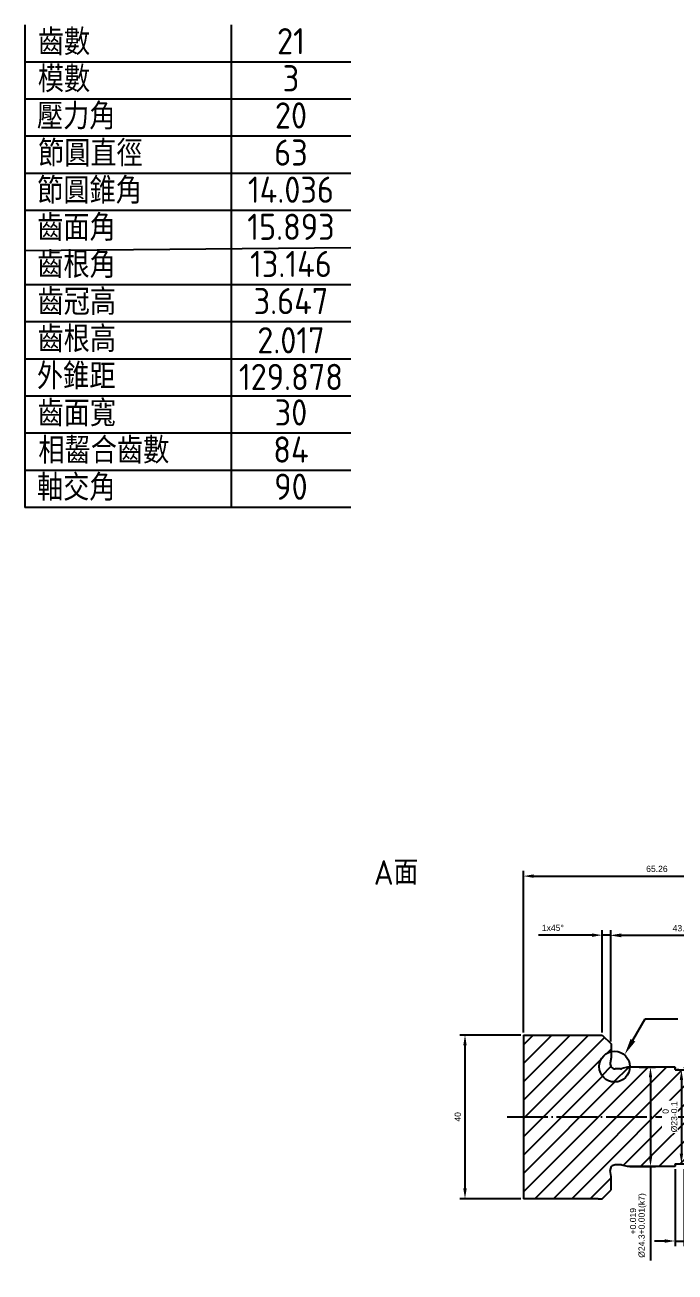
# Model space of a CAD drawing. Header units: millimetres. Extents: x -1183 to 2431, y -404 to 1213.
# Drawn here: x 532.6 to 691.5, y -64.7 to 240.2 of the extents above; entities that cross this region are included whole.
import ezdxf
from ezdxf import colors
from ezdxf.entities.mleader import LeaderData, LeaderLine
from ezdxf.enums import TextEntityAlignment as Align
from ezdxf.math import Vec2, Vec3

# ---------------------------------------------------------------- set-up
doc = ezdxf.new("R2010")
doc.units = ezdxf.units.MM
doc.linetypes.add('c10', pattern=[12, 10, -1, 0, -1])
for name, color, linetype in [('c10', 1, 'c10'), ('文字', 2, 'Continuous'), ('標註', 3, 'Continuous'), ('細實線', 4, 'Continuous')]:
    doc.layers.add(name, color=color, linetype=linetype)
doc.styles.get("Standard").update_dxf_attribs({"font": 'isocp.shx', "height": 5, "bigfont": 'chineset.shx'})
doc.styles.add('可註解', font='arial.ttf')
doc.dimstyles.new('ISO-25', dxfattribs={"dimtxt": 1.5, "dimasz": 2.5, "dimexe": 1.25, "dimexo": 0.625, "dimgap": 1, "dimtad": 1, "dimdec": 3, "dimdsep": 46, "dimtxsty": '可註解', "dimcen": 2.5, "dimclrd": 3, "dimclre": 3, "dimclrt": 3, "dimadec": 1, "dimazin": 0, "dimtfac": 1, "dimtdec": 3, "dimtmove": 0, "dimatfit": 3, "dimfxl": 1, "dimtfill": 1, "dimtfillclr": 256, "dimarcsym": 0})

# ---------------------------------------------------------------- blocks, each defined once
blk = doc.blocks.new('*D151')
at = {"layer": '標註', "color": 3, "lineweight": -2, "transparency": 16777216}
for p, q in [((682.67, -14.59), (686.72, -14.59)), ((685.47, -17.09), (685.47, -36.39)), ((680.45, -38.89), (686.72, -38.89)), ((685.47, -38.89), (685.47, -61.88))]:
    blk.add_line(p, q, dxfattribs=at)
at = {"layer": '標註', "color": 3, "transparency": 16777216}
for points in [[(685.06, -17.09), (685.89, -17.09), (685.47, -14.59)], [(685.06, -36.39), (685.89, -36.39), (685.47, -38.89)]]:
    blk.add_solid(points, dxfattribs=at)
at = {"layer": '標註', "color": 3, "transparency": 16777216, "insert": (682.47, -53.29), "char_height": 1.5, "attachment_point": 5, "rotation": 90, "style": '可註解', "bg_fill": 3, "box_fill_scale": 1.1, "bg_fill_color": 256, "bg_fill_true_color": 13158600, "bg_fill_transparency": 0}
blk.add_mtext('%%C24.3\\S+0.019^ +0.001;(k7)', dxfattribs=at)
blk = doc.blocks.new('*D165')
at = {"layer": '標註', "color": 3, "lineweight": -2, "transparency": 16777216}
for p, q in [((691.47, -39.53), (691.47, -58.34)), ((693.67, -39.53), (693.67, -58.34)), ((688.97, -57.09), (686.47, -57.09)), ((691.47, -57.09), (693.67, -57.09)), ((696.17, -57.09), (709.26, -57.09))]:
    blk.add_line(p, q, dxfattribs=at)
at = {"layer": '標註', "color": 3, "transparency": 16777216}
for points in [[(688.97, -56.67), (688.97, -57.51), (691.47, -57.09)], [(696.17, -56.67), (696.17, -57.51), (693.67, -57.09)]]:
    blk.add_solid(points, dxfattribs=at)
at = {"layer": '標註', "color": 3, "transparency": 16777216, "insert": (704.29, -54.31), "char_height": 1.5, "attachment_point": 5, "style": '可註解', "bg_fill": 3, "box_fill_scale": 1.1, "bg_fill_color": 256, "bg_fill_true_color": 13158600, "bg_fill_transparency": 0}
blk.add_mtext('2.2\\S+0.18^ +0.03;', dxfattribs=at)
blk = doc.blocks.new('*D166')
at = {"layer": '標註', "color": 3, "lineweight": -2, "transparency": 16777216}
for p, q in [((692.41, -15.24), (691.78, -15.24)), ((693.03, -17.74), (693.03, -35.74)), ((692.1, -38.24), (694.28, -38.24))]:
    blk.add_line(p, q, dxfattribs=at)
at = {"layer": '標註', "color": 3, "transparency": 16777216}
for points in [[(692.62, -17.74), (693.45, -17.74), (693.03, -15.24)], [(692.62, -35.74), (693.45, -35.74), (693.03, -38.24)]]:
    blk.add_solid(points, dxfattribs=at)
at = {"layer": '標註', "color": 3, "transparency": 16777216, "insert": (690.24, -26.74), "char_height": 1.5, "attachment_point": 5, "rotation": 90, "style": '可註解', "bg_fill": 3, "box_fill_scale": 1.1, "bg_fill_color": 256, "bg_fill_true_color": 13158600, "bg_fill_transparency": 0}
blk.add_mtext('%%C23\\S 0^ -0.1;', dxfattribs=at)
blk = doc.blocks.new('*D168')
at = {"layer": '標註', "color": 3, "lineweight": -2, "transparency": 16777216}
for p, q in [((654.41, -6.12), (654.41, 33.38)), ((656.91, 32.13), (717.17, 32.13)), ((719.67, -14.46), (719.67, 33.38))]:
    blk.add_line(p, q, dxfattribs=at)
at = {"layer": '標註', "color": 3, "transparency": 16777216}
for points in [[(656.91, 32.54), (656.91, 31.71), (654.41, 32.13)], [(717.17, 32.54), (717.17, 31.71), (719.67, 32.13)]]:
    blk.add_solid(points, dxfattribs=at)
at = {"layer": '標註', "color": 3, "transparency": 16777216, "insert": (687.04, 33.89), "char_height": 1.5, "attachment_point": 5, "style": '可註解', "bg_fill": 3, "box_fill_scale": 1.1, "bg_fill_color": 256, "bg_fill_true_color": 13158600, "bg_fill_transparency": 0}
blk.add_mtext('65.26', dxfattribs=at)
blk = doc.blocks.new('*D172')
at = {"layer": '標註', "color": 3, "lineweight": -2, "transparency": 16777216}
for p, q in [((675.82, -8.27), (675.82, 18.84)), ((719.67, -14.46), (719.67, 18.84)), ((717.17, 17.59), (678.32, 17.59))]:
    blk.add_line(p, q, dxfattribs=at)
at = {"layer": '標註', "color": 3, "transparency": 16777216}
for points in [[(678.32, 18), (678.32, 17.17), (675.82, 17.59)], [(717.17, 18), (717.17, 17.17), (719.67, 17.59)]]:
    blk.add_solid(points, dxfattribs=at)
at = {"layer": '標註', "color": 3, "transparency": 16777216, "insert": (697.75, 20.21), "char_height": 1.5, "attachment_point": 5, "style": '可註解', "bg_fill": 3, "box_fill_scale": 1.1, "bg_fill_color": 256, "bg_fill_true_color": 13158600, "bg_fill_transparency": 0}
blk.add_mtext('43.85\\S 0^ -0.02;(h7)', dxfattribs=at)
blk = doc.blocks.new('*D180')
at = {"layer": '標註', "color": 3, "lineweight": -2, "transparency": 16777216}
for p, q in [((653.79, -6.74), (638.89, -6.74)), ((640.14, -9.24), (640.14, -44.24)), ((653.79, -46.74), (638.89, -46.74))]:
    blk.add_line(p, q, dxfattribs=at)
at = {"layer": '標註', "color": 3, "transparency": 16777216}
for points in [[(639.72, -9.24), (640.55, -9.24), (640.14, -6.74)], [(639.72, -44.24), (640.55, -44.24), (640.14, -46.74)]]:
    blk.add_solid(points, dxfattribs=at)
at = {"layer": '標註', "color": 3, "transparency": 16777216, "insert": (638.37, -26.74), "char_height": 1.5, "attachment_point": 5, "rotation": 90, "style": '可註解', "bg_fill": 3, "box_fill_scale": 1.1, "bg_fill_color": 256, "bg_fill_true_color": 13158600, "bg_fill_transparency": 0}
blk.add_mtext('40', dxfattribs=at)
blk = doc.blocks.new('*D158')
at = {"layer": '標註', "color": 3, "lineweight": -2, "transparency": 16777216}
for p, q in [((673.67, -6.12), (673.67, 18.94)), ((675.82, -8.27), (675.82, 18.94)), ((671.17, 17.69), (658.1, 17.69)), ((675.82, 17.69), (673.67, 17.69)), ((678.32, 17.69), (680.82, 17.69))]:
    blk.add_line(p, q, dxfattribs=at)
at = {"layer": '標註', "color": 3, "transparency": 16777216}
for points in [[(671.17, 18.11), (671.17, 17.27), (673.67, 17.69)], [(678.32, 18.11), (678.32, 17.27), (675.82, 17.69)]]:
    blk.add_solid(points, dxfattribs=at)
at = {"layer": '標註', "color": 3, "transparency": 16777216, "insert": (661.61, 19.46), "char_height": 1.5, "attachment_point": 5, "style": '可註解', "bg_fill": 3, "box_fill_scale": 1.1, "bg_fill_color": 256, "bg_fill_true_color": 13158600, "bg_fill_transparency": 0}
blk.add_mtext('1x45%%D', dxfattribs=at)

msp = doc.modelspace()

# ---------------------------------------------------------------- hatches: boundary and pattern name
at = {"layer": '細實線'}
h = msp.add_hatch(dxfattribs=at)
h.set_pattern_fill('ANSI31', color=256)
h.set_pattern_definition([(45, (595.9494, -134.9778), (-2.245064, 2.245064), [])])
h.paths.add_polyline_path([(719.673, -16.573), (719.673, -15.088), (718.813, -14.5914), (693.673, -14.5914), (693.673, -14.6914), (693.673, -15.1314), (693.673, -15.2414), (691.473, -15.2414), (691.473, -15.1314), (691.473, -14.5914), (680.4492, -14.5914, -0.98149719), (672.9334, -14.4511, -0.34737867), (675.823, -10.7938), (675.823, -8.8914), (673.673, -6.7414), (654.413, -6.7414), (654.413, -26.7414), (703.655, -26.7414, -0.54966489)])
h.paths.add_polyline_path([(703.655, -26.7414), (654.413, -26.7414), (654.413, -46.7414), (672.673, -46.7414), (673.673, -46.7414), (675.823, -44.5914), (675.823, -41.2914), (675.6216, -39.8584, -0.45572626), (676.8099, -38.4914), (678.1722, -38.4914, -0.06554346), (678.4828, -38.5323), (679.823, -38.8914), (691.473, -38.8914), (691.473, -38.7914), (691.473, -38.3514), (691.473, -38.2414), (693.673, -38.2414), (693.673, -38.3514), (693.673, -38.8914), (718.813, -38.8914), (719.673, -38.3949), (719.673, -38.2949), (719.673, -36.9099, -0.54966489)])
h.paths.add_polyline_path([(717.673, -20.5464), (719.673, -17.0823), (719.673, -16.573, 0.54966489), (703.655, -26.7414), (706.073, -26.7414), (707.573, -24.2414), (711.273, -24.2414)], flags=17)
h.paths.add_polyline_path([(711.273, -29.2414), (707.5164, -29.2414), (706.073, -26.7414), (703.655, -26.7414, 0.54966489), (719.673, -36.9099), (719.673, -36.4006), (717.673, -32.9365)], flags=17)
h.paths.add_polyline_path([(833.582, -16.088), (833.582, -14.9127, 0.28535137), (833.025, -14.0162), (823.362, -9.2414), (814.9621, -9.2414), (814.5663, -9.2414), (812.5663, -11.2414), (812.5663, -13.1914), (812.7677, -14.6244, -0.45572626), (811.5793, -15.9914), (810.2171, -15.9914, -0.06554346), (809.9065, -15.9505), (808.5663, -15.5914), (797.162, -15.5914), (797.162, -15.6914), (797.162, -16.1314), (797.162, -16.2414), (794.962, -16.2414), (794.962, -16.1314), (794.962, -15.5914), (769.822, -15.5914), (768.962, -16.088), (768.962, -16.188), (768.962, -18.0823), (770.962, -21.5464), (777.362, -25.2414), (781.062, -25.2414), (782.562, -27.7414), (819.982, -27.7414), (821.482, -25.2414), (825.182, -25.2414), (831.582, -21.5464), (833.582, -18.0823)])
h.paths.add_polyline_path([(831.582, -33.9365), (825.182, -30.2414), (821.4254, -30.2414), (819.982, -27.7414), (782.562, -27.7414), (781.1186, -30.2414), (777.362, -30.2414), (770.962, -33.9365), (768.962, -37.4006), (768.962, -39.3949), (769.822, -39.8914), (794.962, -39.8914), (794.962, -39.7914), (794.962, -39.3514), (794.962, -39.2414), (797.162, -39.2414), (797.162, -39.3514), (797.162, -39.8914), (808.5663, -39.8914), (809.9065, -39.5323, -0.06554346), (810.2171, -39.4914), (811.5793, -39.4914, -0.45572626), (812.7677, -40.8584), (812.5663, -42.2914), (812.5663, -44.2414), (814.5663, -46.2414), (814.9621, -46.2414), (823.362, -46.2414), (833.025, -41.4667, 0.28535137), (833.582, -40.5701), (833.582, -37.4006)])
h = msp.add_hatch(dxfattribs=at)
h.set_pattern_fill('ANSI31', color=256)
h.set_pattern_definition([(45, (570.1067, -178.507), (-2.245064, 2.245064), [])])
h.paths.add_polyline_path([(680.4492, -14.5914), (679.823, -14.5914), (678.4828, -14.9505, -0.06554346), (678.1722, -14.9914), (676.8099, -14.9914, -0.45572626), (675.6216, -13.6244), (675.823, -12.1914), (675.823, -10.7938, 0.34737867), (672.9334, -14.4511, 0.98149719)])

# ---------------------------------------------------------------- linework, layer by layer
for p, q in [((532.5991, 240.2249), (532.5991, 122.226)), ((582.9668, 240.2249), (582.9668, 122.226)), ((612.2514, 231.148), (532.5991, 231.148)), ((612.2514, 222.0712), (532.5991, 222.0712)), ((612.2514, 212.9944), (532.5991, 212.9944)), ((612.2514, 203.9175), (532.5991, 203.9175)), ((612.2514, 194.8407), (532.5991, 194.8407)), ((612.2514, 185.7639), (532.5991, 185.006)), ((612.2514, 176.687), (532.5991, 176.687)), ((612.2514, 167.6102), (532.5991, 167.6102)), ((612.2514, 158.5333), (532.5991, 158.5333)), ((612.2514, 149.4565), (532.5991, 149.4565)), ((582.9668, 150.9625), (582.9668, 150.9625)), ((612.2514, 140.3797), (532.5991, 140.3797)), ((612.2514, 131.3028), (532.5991, 131.3028)), ((612.2514, 122.226), (532.5991, 122.226)), ((654.413, -6.7414), (654.413, -46.7414)), ((691.473, -14.5914), (679.823, -14.5914)), ((691.473, -14.5914), (691.473, -14.6914)), ((691.473, -15.1314), (691.473, -14.6914)), ((691.473, -15.1314), (691.473, -15.2414)), ((691.473, -15.2414), (693.673, -15.2414)), ((678.1722, -38.4914), (676.8099, -38.4914)), ((691.473, -38.8914), (679.823, -38.8914)), ((691.473, -38.2414), (693.673, -38.2414)), ((691.473, -38.3514), (691.473, -38.2414)), ((691.473, -38.3514), (691.473, -38.7914)), ((691.473, -38.9014), (691.473, -38.7914)), ((675.823, -41.2914), (675.6216, -39.8584)), ((675.823, -44.5914), (675.823, -41.2914)), ((673.673, -46.7414), (675.823, -44.5914)), ((672.673, -46.7414), (654.413, -46.7414)), ((672.673, -46.7414), (673.673, -46.7414))]:
    msp.add_line(p, q)
msp.add_arc((676.8099, -39.6914), 1.2, 90, 188)
at = {"layer": 'c10'}
msp.add_line((650.413, -26.7414), (723.673, -26.7414), dxfattribs=at)

# ---------------------------------------------------------------- texts
at = {"layer": '文字'}
for s, p in [('齒數', (542.1342, 232.8394)), ('21', (597.6091, 233.053)), ('模數', (542.1342, 223.7625)), ('3', (597.6091, 223.9761)), ('壓力角', (545.1264, 214.6857)), ('20', (597.6091, 214.8993)), ('節圓直徑', (548.593, 205.6089)), ('63', (597.6091, 205.8225)), ('節圓錐角', (548.393, 196.532)), ('14.036', (597.6091, 196.7456)), ('齒面角', (545.193, 187.4552)), ('15.893', (597.6091, 187.6688)), ('齒根角', (545.193, 178.3784)), ('13.146', (597.6091, 178.5919)), ('齒冠高', (545.2597, 169.3015)), ('3.647', (597.6091, 169.5151)), ('齒根高', (545.2597, 160.2247)), ('2.017', (597.6091, 159.9304)), ('外錐距', (545.1264, 151.1478)), ('129.878', (597.6091, 150.9625)), ('齒面寬', (545.2597, 142.071)), ('30', (597.6091, 142.2846)), ('相齧合齒數', (551.8676, 132.9942)), ('84', (597.6091, 133.2078)), ('軸交角', (545.1264, 123.9173)), ('90', (597.6091, 124.1309))]:
    msp.add_text(s, height=6.4, dxfattribs=at).set_placement(p, align=Align.CENTER)
at = {"layer": '文字', "insert": (617.8584, 36.0064), "char_height": 6, "attachment_point": 1}
msp.add_mtext_dynamic_manual_height_columns('A面', width=32.759187, gutter_width=12.5, heights=[0], dxfattribs=at)

# ---------------------------------------------------------------- leaders
at = {"layer": '標註'}
ml = msp.add_multileader_mtext('Standard', dxfattribs=at)
ml.set_content('c', color=256)
ml.set_leader_properties()
ml.build(insert=Vec2(0, 0))
ctx = ml.context
ctx.base_point, ctx.plane_origin = Vec3(692.1604, -2.784), Vec3(320.2207, 113.6161)
notes = []
notes.append((ctx, [(0, (1, 1, 0), (684.1604, -2.784), (1, 0), 8, [(0, [(679.1906, -11.4612)], 0, [])])]))
ctx.mtext.insert, ctx.mtext.flow_direction = Vec3(694.1604, -0.784), 5
for ctx, leaders in notes:
    for number, flags, end, landing, length, lines in leaders:
        leader = LeaderData()
        leader.index, (leader.has_last_leader_line, leader.has_dogleg_vector, leader.attachment_direction) = number, flags
        leader.last_leader_point, leader.dogleg_vector, leader.dogleg_length = Vec3(end), Vec3(landing), length
        for number, points, colour, breaks in lines:
            line = LeaderLine()
            line.index, line.vertices, line.color, line.breaks = number, Vec3.list(points), colors.encode_raw_color(colour), breaks
            leader.lines.append(line)
        ctx.leaders.append(leader)

# ---------------------------------------------------------------- next in the draw order: dimensions: what is measured, and where the dimension line sits
dim = msp.add_linear_dim(base=(685.4743, -38.8914), p1=(682.0437, -14.5914), p2=(679.823, -38.8914), angle=90, text='%%C<>(k7)', dimstyle='ISO-25', override={"dimtol": 1, "dimtp": 0.019, "dimtm": -0.001, "dimtdec": 3}, dxfattribs=at)
dim.commit()
dim.dimension.update_dxf_attribs({"geometry": '*D151', "text_midpoint": (685.4743, -53.2919), "dimtype": 160})

# ---------------------------------------------------------------- next in the draw order: linework, layer by layer
msp.add_line((679.823, -38.8914), (678.4828, -38.5323))
msp.add_arc((678.1722, -39.6914), 1.2, 75, 90)

# ---------------------------------------------------------------- next in the draw order: dimensions: what is measured, and where the dimension line sits
dim = msp.add_linear_dim(base=(693.673, -57.0895), p1=(691.473, -38.9014), p2=(693.673, -38.9014), dimstyle='ISO-25', override={"dimtol": 1, "dimtp": 0.18, "dimtm": -0.03}, dxfattribs=at)
dim.commit()
dim.dimension.update_dxf_attribs({"geometry": '*D165', "text_midpoint": (704.2873, -57.0895), "dimtype": 160})

# ---------------------------------------------------------------- next in the draw order: dimensions: what is measured, and where the dimension line sits
dim = msp.add_linear_dim(base=(693.0341, -38.2414), p1=(693.0341, -15.2414), p2=(691.473, -38.2414), angle=90, text='%%C<>', dimstyle='ISO-25', override={"dimtol": 1, "dimtm": 0.1}, dxfattribs=at)
dim.commit()
dim.dimension.update_dxf_attribs({"geometry": '*D166', "text_midpoint": (693.0341, -26.7414), "dimtype": 160})

# ---------------------------------------------------------------- next in the draw order: dimensions: what is measured, and where the dimension line sits
dim = msp.add_linear_dim(base=(719.673, 32.1265), p1=(654.413, -6.7414), p2=(719.673, -15.088), dimstyle='ISO-25', dxfattribs=at)
dim.commit()
dim.dimension.update_dxf_attribs({"geometry": '*D168', "text_midpoint": (687.043, 33.8924)})

# ---------------------------------------------------------------- next in the draw order: linework, layer by layer
for p, q in [((654.413, -6.7414), (673.673, -6.7414)), ((675.823, -8.8914), (675.823, -12.1914)), ((675.823, -12.1914), (675.6216, -13.6244)), ((678.1722, -14.9914), (676.8099, -14.9914)), ((679.823, -14.5914), (678.4828, -14.9505))]:
    msp.add_line(p, q)
for centre, start, end in [((676.8099, -13.7914), 172, 270), ((678.1722, -13.7914), 270, 285)]:
    msp.add_arc(centre, 1.2, start, end)
msp.add_circle((676.6926, -14.4511), 3.7592, dxfattribs=at)

# ---------------------------------------------------------------- next in the draw order: dimensions: what is measured, and where the dimension line sits
dim = msp.add_linear_dim(base=(675.823, 17.5867), p1=(719.673, -15.088), p2=(675.823, -8.8914), text='<>(h7)', dimstyle='ISO-25', override={"dimgap": 0.625, "dimdec": 3, "dimtol": 1, "dimlim": 0, "dimtm": 0.02}, dxfattribs=at)
dim.commit()
dim.dimension.update_dxf_attribs({"geometry": '*D172', "text_midpoint": (697.748, 20.214)})
dim = msp.add_linear_dim(base=(640.1357, -46.7414), p1=(654.413, -6.7414), p2=(654.413, -46.7414), angle=90, dimstyle='ISO-25', dxfattribs=at)
dim.commit()
dim.dimension.update_dxf_attribs({"geometry": '*D180', "text_midpoint": (638.3698, -26.7414)})

# ---------------------------------------------------------------- next in the draw order: linework, layer by layer
msp.add_line((673.673, -6.7414), (675.823, -8.8914))

# ---------------------------------------------------------------- next in the draw order: dimensions: what is measured, and where the dimension line sits
dim = msp.add_linear_dim(base=(675.823, 17.6902), p1=(673.673, -6.7414), p2=(675.823, -8.8914), text='1x45%%D', dimstyle='ISO-25', dxfattribs=at)
dim.commit()
dim.dimension.update_dxf_attribs({"geometry": '*D158', "text_midpoint": (661.6105, 17.6902), "dimtype": 160})

doc.saveas('drawing.dxf')
